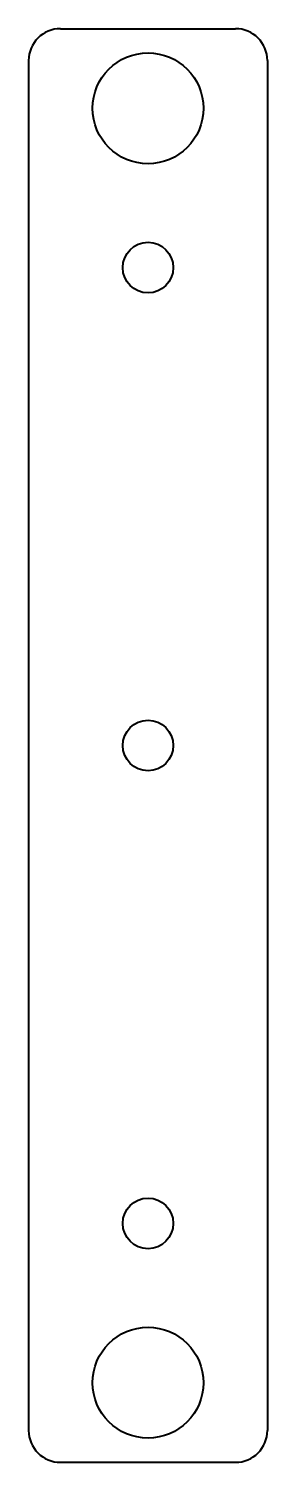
# Model space of a CAD drawing. Header units: inches. Extents: x -11.7 to -10.95, y 14.75 to 19.25.
import ezdxf

# ---------------------------------------------------------------- set-up
doc = ezdxf.new("R2010")
doc.units = ezdxf.units.IN
doc.header["$MEASUREMENT"] = 0
doc.layers.add('Visible', color=7, linetype='Continuous', lineweight=40)

msp = doc.modelspace()

# ---------------------------------------------------------------- linework, layer by layer
at = {"layer": 'Visible'}
for p, q in [((-11.6, 19.25), (-11.05, 19.25)), ((-11.7, 19.15), (-11.7, 14.85)), ((-10.95, 19.15), (-10.95, 14.85)), ((-11.6, 14.75), (-11.05, 14.75))]:
    msp.add_line(p, q, dxfattribs=at)
for centre, radius in [((-11.325, 19), 0.174), ((-11.325, 18.5), 0.0795), ((-11.325, 17), 0.0795), ((-11.325, 15.5), 0.0795), ((-11.325, 15), 0.174)]:
    msp.add_circle(centre, radius, dxfattribs=at)
for centre, start, end in [((-11.6, 19.15), 90, 180), ((-11.05, 19.15), 0, 90), ((-11.6, 14.85), 180, 270), ((-11.05, 14.85), 270, 0)]:
    msp.add_arc(centre, 0.1, start, end, dxfattribs=at)

doc.saveas('drawing.dxf')
